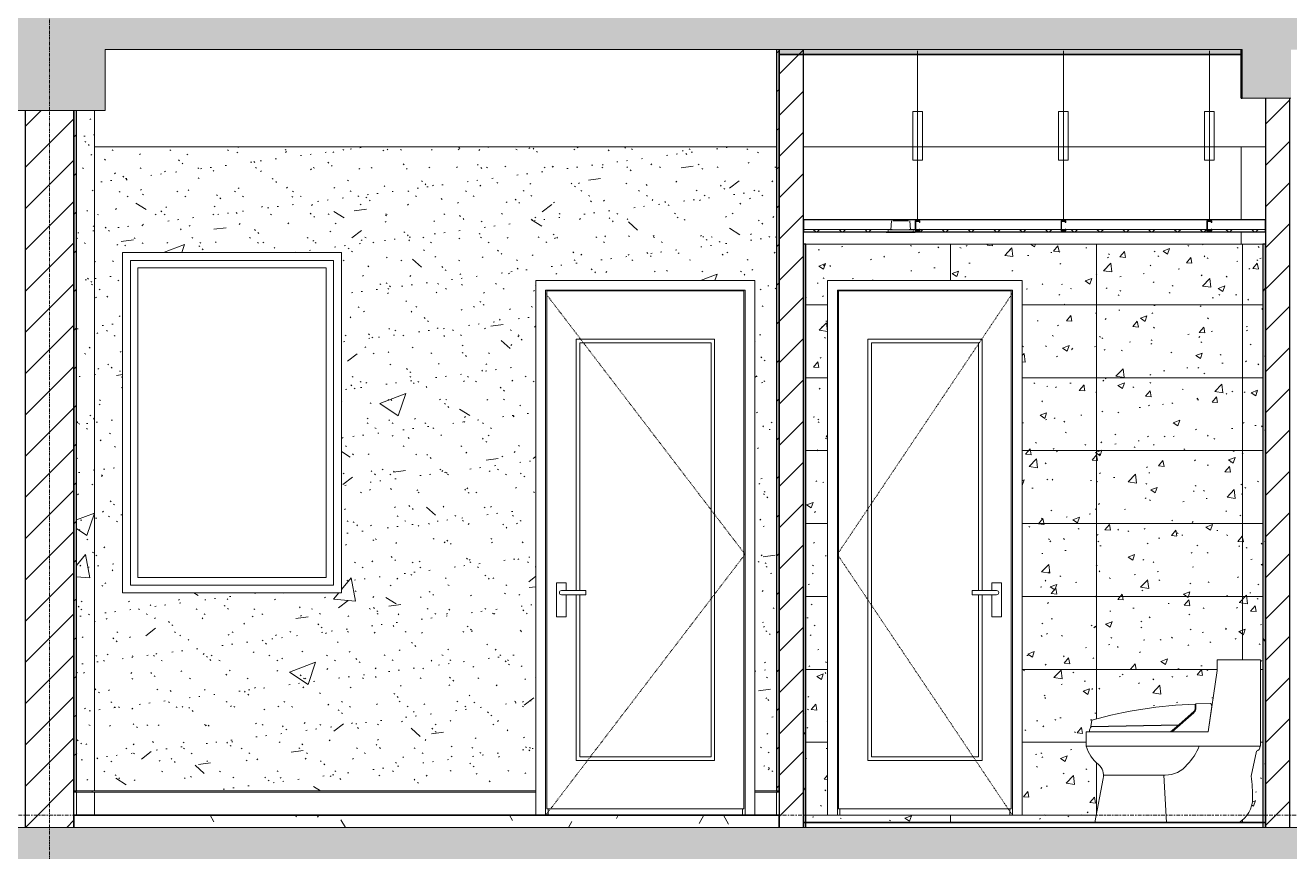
# Model space of a CAD drawing. Header units: millimetres. Extents: x -92143 to -2058, y -8802 to 35300.
# Drawn here: x -70037 to -64837, y 22450 to 25850 of the extents above; entities that cross this region are included whole.
import ezdxf

# ---------------------------------------------------------------- set-up
doc = ezdxf.new("R2010")
doc.units = ezdxf.units.MM
for name, pattern in [('Centre', [31.75, 6.35, -4.7625, 15.875, -4.7625]), ('Dash', [6.35, 3.175, -3.175]), ('Grid Line', [22.225, 12.7, -3.175, 3.175, -3.175])]:
    doc.linetypes.add(name, pattern=pattern)
for name, color, linetype, lineweight in [('0-1', 7, 'Continuous', 5), ('A-CLNG-1', 250, 'Continuous', 25), ('A-CLNG-2', 7, 'Continuous', 9), ('A-CLNG-PATT-1', 9, 'Continuous', 9), ('A-DETL-GENF', 92, 'Continuous', 9), ('A-DETL-GENF-1', 7, 'Continuous', 9), ('A-DETL-GENF-HDLN-1', 7, 'Dash', 9), ('A-DETL-THIN', 151, 'Continuous', 9), ('A-DOOR', 31, 'Continuous', 9), ('A-DOOR-1', 7, 'Continuous', 9), ('A-FLOR-1', 10, 'Continuous', 35), ('A-FLOR-HRAL', 11, 'Continuous', 9), ('A-FLOR-HRAL-1', 253, 'Continuous', 18), ('A-FLOR-HRAL-2', 9, 'Continuous', 9), ('A-FLOR-LEVL-2', 51, 'Centre', 9), ('A-FLOR-PATT-1', 7, 'Continuous', 9), ('A-FLOR-PATT-2', 67, 'Continuous', 9), ('A-GLAZ', 151, 'Continuous', 9), ('A-GLAZ-1', 7, 'Continuous', 9), ('A-WALL-1', 7, 'Continuous', 9), ('A-WALL-2', 250, 'Continuous', 25), ('A-WALL-3', 113, 'Continuous', 25), ('A-WALL-PATT-1', 7, 'Continuous', 9), ('A-WALL-PATT-2', 9, 'Continuous', 9), ('A-WALL-PATT-4', 111, 'Continuous', 9), ('E-LITE-EQPM', 33, 'Continuous', 9), ('E-LITE-EQPM-1', 7, 'Continuous', 9), ('I-WALL-1', 250, 'Continuous', 25), ('I-WALL-2', 7, 'Continuous', 9), ('P-SANR-FIXT', 6, 'Continuous', 9), ('P-SANR-FIXT-1', 7, 'Continuous', 9), ('S-BEAM-1', 12, 'Continuous', 5), ('S-BEAM-2', 7, 'Continuous', 9), ('S-BEAM-3', 10, 'Continuous', 35), ('S-COLS-1', 7, 'Continuous', 9), ('S-GRID-1', 1, 'Grid Line', 9)]:
    doc.layers.add(name, color=color, linetype=linetype, lineweight=lineweight)
pattern_1 = [(45, (-51987.05, 14125), (-79.5495, 79.5495), [])]
pattern_2 = [(50, (-51987.05, 14125), (1093.104, -95.634), [114.3, -1257.3]), (355, (-51987, 14125), (-211.46, 1146.34), [91.44, -1005.84]), (100.451, (-51896, 14117), (881.656, 1050.7), [97.14, -1068.54]), (46.184, (-51987, 14429.8), (1626.475, -252.26), [171.45, -1885.95]), (96.636, (-51851.5, 14408.8), (1424.42, 1484.57), [145.71, -1602.81]), (351.184, (-51987, 14429.8), (1424.43, 1484.55), [137.16, -1508.76]), (21, (-51834.65, 14353.6), (909.686, -613.59), [114.3, -1257.3]), (326, (-51834.7, 14353.6), (370.81, 1105.13), [91.44, -1005.84]), (71.451, (-51758.8, 14302.5), (1280.503, 491.53), [97.14, -1068.54]), (37.5, (-51987.05, 14125), (18.531, 507.33), [50.292, -943.356, 50.292, -970.788, -1009.65]), (37.5, (-51987.05, 14125), (18.531, 507.33), [-2014.728, 50.292, -959.358]), (7.5, (-51987.05, 14125), (400.918, 601.084), [50.292, -531.876, 50.292, -920.496, -384.81]), (7.5, (-51987.05, 14125), (400.918, 601.084), [-1552.956, 50.292, -334.518]), (327.5, (-52326.9, 14125), (813.545, -34.374), [50.292, -330.708, 50.292, -1138.428, -1577.34]), (327.5, (-52326.9, 14125), (813.545, -34.374), [-1569.72, 50.292, -1527.048]), (317.5, (-52479.3, 14125), (888.775, 152.56), [50.292, -445.008, 50.292, -739.14, -1120.14]), (317.5, (-52479.3, 14125), (888.775, 152.56), [-1284.73, 50.29, -1069.85])]
pattern_3 = [(37.5, (-51987.05, 14125), (-4.7995, 146.8239), [5.029, -110.795, 5.029, -124.511, -123.825]), (37.5, (-51987.05, 14125), (-4.7995, 146.8239), [-245.364, 5.029, -118.796]), (7.5, (-51987.05, 14125), (134.8574, 215.0472), [5.029, -57.455, 5.029, -99.365, -40.005]), (7.5, (-51987.05, 14125), (134.8574, 215.0472), [-166.878, 5.029, -34.976]), (327.5, (-52080.78, 14125), (237.29776, 0.4316), [5.029, -33.071, 5.029, -132.131, -179.07]), (327.5, (-52080.78, 14125), (237.29776, 0.4316), [-175.26, 5.029, -174.041]), (317.5, (-52080.78, 14125), (229.067, 66.8792), [5.029, -14.021, 5.029, -84.887, -102.87]), (317.5, (-52080.78, 14125), (229.067, 66.8792), [-108.966, 5.029, -97.841])]
pattern_4 = [(0, (-51987.05, 14125), (609.6, 152.4), [50.292, -406.908, 50.292, -406.908, -2438.4]), (0, (-51987.05, 14125), (609.6, 152.4), [-914.4, 50.292, -864.108, 50.292, -406.908, -1066.8]), (0, (-51987.05, 14125), (609.6, 152.4), [-2286, 50.292, -254.508, 50.292, -711.708]), (120, (-51758.45, 14201.2), (-436.7823, 451.7291), [50.292, -406.908, 50.292, -2845.308]), (120, (-51758.45, 14201.2), (-436.7823, 451.7291), [-507.492, -406.908, 50.292, -864.108, -1524]), (120, (-51758.45, 14201.2), (-436.7823, 451.7291), [-1828.8, 50.292, -406.908, 50.292, -1016.508]), (120, (-51758.45, 14201.2), (-436.7823, 451.7291), [-2336.292, -254.508, 50.292, -711.708]), (240, (-51682.25, 14506), (-172.8177, -604.1291), [50.292, -406.908, 50.292, -406.908, -2438.4]), (240, (-51682.25, 14506), (-172.8177, -604.1291), [-914.4, 50.292, -864.108, 50.292, -406.908, -1066.8]), (240, (-51682.25, 14506), (-172.8177, -604.1291), [-2286, 50.292, -254.508, 50.292, -711.708])]
pattern_5 = [(45, (-51987.05, 14125), (-84.8528, 84.8528), [])]

# ---------------------------------------------------------------- blocks, each defined once
blk = doc.blocks.new('NCV_TKTC_KET CAU_rvt-1-TKCS_MẶT CẮT E')
at = {"layer": 'A-FLOR-PATT-1'}
h = blk.add_hatch(color=256, dxfattribs=at)
h.paths.add_polyline_path([(-48635.6, 25730), (-48635.6, 25750), (-50536.9, 25750), (-50536.9, 25730), (-48844.9, 25730)])
h.paths.add_polyline_path([(-75336.9, 25730), (-73236.9, 25730), (-73236.9, 25750), (-75336.9, 25750)])
h.paths.add_polyline_path([(-20336.9, 25730), (-20336.9, 25750), (-22235.3, 25750), (-22235.3, 25730), (-20484.2, 25730)])
h.paths.add_polyline_path([(-22435.3, 25730), (-22435.3, 25750), (-22438.4, 25750), (-22438.4, 25730)])
h.paths.add_polyline_path([(-48435.6, 25730), (-48433.3, 25730), (-48433.3, 25750), (-48435.6, 25750)])
h.paths.add_polyline_path([(-28536.9, 25730), (-28536.9, 25750), (-30435.3, 25750), (-30435.3, 25730), (-28807.5, 25730)])
h.paths.add_polyline_path([(-66936.9, 25730), (-65032.3, 25730), (-65032.3, 25750), (-66936.9, 25750)])
h.paths.add_polyline_path([(-30635.3, 25730), (-30635.3, 25750), (-30638.4, 25750), (-30638.4, 25730)])
h.paths.add_polyline_path([(-58736.9, 25730), (-56833.3, 25730), (-56833.3, 25750), (-58736.9, 25750)])
h.paths.add_polyline_path([(-40434.4, 25730), (-40434.4, 25750), (-42336.9, 25750), (-42336.9, 25730), (-40521.7, 25730)])
at = {"layer": 'S-BEAM-1'}
blk.add_hatch(color=256, dxfattribs=at).paths.add_polyline_path([(-65032.3, 25550), (-65032.3, 25750), (-65036.9, 25750), (-65036.9, 25550)])
at = {"layer": 'A-FLOR-1'}
for p, q in [((-66936.9, 25750), (-66936.9, 25730)), ((-66936.9, 25730), (-65032.3, 25730))]:
    blk.add_line(p, q, dxfattribs=at)
at = {"layer": 'S-BEAM-2'}
for p, q in [((-68136.9, 25350), (-69751.9, 25350)), ((-66946.9, 25350), (-68136.9, 25350)), ((-65036.9, 25350), (-66836.9, 25350)), ((-64936.9, 25350), (-65036.9, 25350))]:
    blk.add_line(p, q, dxfattribs=at)
at = {"layer": 'S-BEAM-3'}
for p, q in [((-65036.9, 25750.1), (-65036.9, 25550)), ((-65036.9, 25550), (-65032.3, 25550))]:
    blk.add_line(p, q, dxfattribs=at)
blk = doc.blocks.new('Railing - Railing-915971-TKCS_MẶT CẮT E')
at = {"layer": 'A-FLOR-HRAL-1'}
for p, q in [((-66936.9, 5695), (-66946.9, 5695)), ((-66946.9, 5695), (-66946.9, 5600)), ((-66936.9, 5600), (-66936.9, 5695)), ((-66946.9, 5600), (-66936.9, 5600))]:
    blk.add_line(p, q, dxfattribs=at)
at = {"layer": 'A-FLOR-HRAL-2'}
for p, q in [((-67037, 5600), (-67037, 5695)), ((-67037, 5695), (-66946.9, 5695))]:
    blk.add_line(p, q, dxfattribs=at)
blk = doc.blocks.new('Railing - Railing-915972-TKCS_MẶT CẮT E')
at = {"layer": 'A-FLOR-HRAL-1'}
for p, q in [((-69826.9, 5695), (-69836.9, 5695)), ((-69836.9, 5695), (-69836.9, 5600)), ((-69826.9, 5600), (-69826.9, 5695)), ((-69836.9, 5600), (-69826.9, 5600))]:
    blk.add_line(p, q, dxfattribs=at)
at = {"layer": 'A-FLOR-HRAL-2'}
for p, q in [((-69826.9, 5695), (-69751.9, 5695)), ((-69751.9, 5600), (-69751.9, 5695)), ((-69751.9, 5695), (-67937, 5695)), ((-67937, 5695), (-67937, 5600))]:
    blk.add_line(p, q, dxfattribs=at)
blk = doc.blocks.new('DOOR_CW_01 CANH MO-PANEL KINH - DIW_01-900x2200-CỬA GỖ VÂN LAMINATE-553393-TKCS_MẶT CẮT E')
at = {"layer": 'A-DETL-GENF-HDLN-1'}
for p, q in [((-50676.9, 6673.5), (-51496.9, 7747)), ((-51496.9, 5600), (-50676.9, 6673.5))]:
    blk.add_line(p, q, dxfattribs=at)
at = {"layer": 'A-DOOR-1'}
for p, q in [((-51496.9, 7760), (-51496.9, 5600)), ((-51496.9, 7760), (-50676.9, 7760)), ((-50681.9, 7758), (-51491.9, 7758)), ((-51491.9, 7758), (-51491.9, 5626)), ((-50681.9, 5626), (-50681.9, 7758)), ((-50676.9, 5600), (-50676.9, 7760)), ((-51371.9, 6524.5), (-51371.9, 7558)), ((-51371.9, 7558), (-50801.9, 7558)), ((-51356.9, 7543), (-51356.9, 6524.5)), ((-50816.9, 7543), (-51356.9, 7543)), ((-50816.9, 5841), (-50816.9, 7543)), ((-50801.9, 7558), (-50801.9, 5826)), ((-51412.2, 6556), (-51451.7, 6556)), ((-51451.7, 6556), (-51451.7, 6416)), ((-51412.2, 6524.5), (-51412.2, 6556)), ((-51356.9, 6524.5), (-51431.9, 6524.5)), ((-51356.9, 6507.5), (-51431.9, 6507.5)), ((-51412.2, 6416), (-51412.2, 6507.5)), ((-51371.9, 5826), (-51371.9, 6507.5)), ((-51356.9, 6524.5), (-51331.1, 6524.5)), ((-51356.9, 6507.5), (-51356.9, 5841)), ((-51331.1, 6507.5), (-51356.9, 6507.5)), ((-51331.1, 6524.5), (-51331.1, 6507.5)), ((-51451.7, 6416), (-51412.2, 6416)), ((-50801.9, 5826), (-51371.9, 5826)), ((-51356.9, 5841), (-50816.9, 5841)), ((-51536.9, 5695), (-51536.9, 5700)), ((-50636.9, 5700), (-50636.9, 5695)), ((-51491.9, 5626), (-50681.9, 5626)), ((-51486.9, 5626), (-51486.9, 5600)), ((-50686.9, 5626), (-50686.9, 5600))]:
    blk.add_line(p, q, dxfattribs=at)
for start, end in [(90, 180), (180, 270)]:
    blk.add_arc((-51431.9, 6516), 8.5, start, end, dxfattribs=at)
blk = doc.blocks.new('DOOR_CW_01 CANH MO-PANEL KINH - DIG_02-800x2200-CỬA NHÔM KÍNH-401063-TKCS_MẶT CẮT E')
at = {"layer": 'A-DETL-GENF-HDLN-1'}
for p, q in [((-50297.3, 6673.5), (-49577.3, 7747)), ((-49577.3, 5600), (-50297.3, 6673.5))]:
    blk.add_line(p, q, dxfattribs=at)
at = {"layer": 'A-DOOR-1'}
for p, q in [((-50297.3, 7760), (-50297.3, 5600)), ((-50297.3, 7760), (-49577.3, 7760)), ((-50292.3, 7758), (-50292.3, 5626)), ((-49582.3, 7758), (-50292.3, 7758)), ((-49582.3, 5626), (-49582.3, 7758)), ((-49577.3, 5600), (-49577.3, 7760)), ((-50172.3, 7558), (-49702.3, 7558)), ((-50172.3, 5826), (-50172.3, 7558)), ((-49717.3, 7543), (-50157.3, 7543)), ((-50157.3, 7543), (-50157.3, 5841)), ((-49717.3, 6524.5), (-49717.3, 7543)), ((-49702.3, 7558), (-49702.3, 6524.5)), ((-49662.1, 6556), (-49662.1, 6524.5)), ((-49622.6, 6556), (-49662.1, 6556)), ((-49622.6, 6416), (-49622.6, 6556)), ((-49743.2, 6524.5), (-49717.3, 6524.5)), ((-49743.2, 6507.5), (-49743.2, 6524.5)), ((-49717.3, 6507.5), (-49743.2, 6507.5)), ((-49642.3, 6524.5), (-49717.3, 6524.5)), ((-49717.3, 5841), (-49717.3, 6507.5)), ((-49642.3, 6507.5), (-49717.3, 6507.5)), ((-49702.3, 6507.5), (-49702.3, 5826)), ((-49662.1, 6507.5), (-49662.1, 6416)), ((-49662.1, 6416), (-49622.6, 6416)), ((-49702.3, 5826), (-50172.3, 5826)), ((-50157.3, 5841), (-49717.3, 5841)), ((-50292.3, 5626), (-49582.3, 5626)), ((-50287.3, 5600), (-50287.3, 5626)), ((-49587.3, 5600), (-49587.3, 5626))]:
    blk.add_line(p, q, dxfattribs=at)
for start, end in [(0, 90), (270, 360)]:
    blk.add_arc((-49642.3, 6516), 8.5, start, end, dxfattribs=at)
blk = doc.blocks.new('M_Fixed - 900 x 1400-901191-TKCS_MẶT CẮT E')
at = {"layer": 'A-GLAZ-1'}
for p, q in [((-53204.9, 6547), (-53204.9, 7883)), ((-53204.9, 7883), (-52368.9, 7883)), ((-52368.9, 7883), (-52368.9, 6547)), ((-53173.9, 6578), (-53173.9, 7852)), ((-53173.9, 7852), (-52399.9, 7852)), ((-52399.9, 7852), (-52399.9, 6578)), ((-52399.9, 6578), (-53173.9, 6578)), ((-52368.9, 6547), (-53204.9, 6547))]:
    blk.add_line(p, q, dxfattribs=at)
blk = doc.blocks.new('TOILET - TOILET-348229-TKCS_MẶT CẮT E')
at = {"layer": 'P-SANR-FIXT-1'}
for p, q in [((-48735.6, 6196.1), (-48772.1, 5942.7)), ((-48735.6, 6238.8), (-48735.6, 6196.1)), ((-48556.6, 6238.8), (-48735.6, 6238.8)), ((-48556.6, 5884.5), (-48556.6, 6238.8)), ((-48825.8, 6040.7), (-48825.8, 6057.1)), ((-48762.2, 6059.4), (-48823, 6057.8)), ((-48772.1, 5942.7), (-48756.8, 6048.9)), ((-48756.8, 6048.9), (-48760.2, 6058.1)), ((-49251, 5991.3), (-49254.7, 5965.3)), ((-48830.9, 6022.1), (-48920.2, 5942.7)), ((-48892.8, 5971.6), (-48829.5, 6027.8)), ((-48772.1, 5942.7), (-49273.5, 5942.7)), ((-49273.5, 5942.7), (-49273.5, 5884.5)), ((-49260.4, 5950.7), (-49260.4, 5942.7)), ((-49260.4, 5942.7), (-48926.9, 5942.7)), ((-49254.7, 5965.3), (-48892.8, 5971.6)), ((-48894.8, 5970), (-49253.9, 5963.7)), ((-48926.9, 5942.7), (-48894.8, 5970)), ((-48920.2, 5942.7), (-48772.1, 5942.7)), ((-49273.5, 5884.5), (-48556.6, 5884.5)), ((-48559.8, 5884.5), (-48556.6, 5884.5)), ((-48596, 5760.8), (-48574.2, 5863.3)), ((-49204, 5751.5), (-49237.9, 5570)), ((-48948.9, 5764.9), (-49202.5, 5764.9)), ((-48943.9, 5570), (-48954.1, 5764.9))]:
    blk.add_line(p, q, dxfattribs=at)
for centre, radius, start, end in [((-48763.6, 4249.5), 1808.7, 91.9695, 105.6338), ((-48847.1, 6039.8), 24, 312.6549, 353.3451), ((-48850.1, 6040.7), 24.3, 328, 0), ((-50067.9, 6068.4), 1244.9, 358.5564, 359.5142), ((-48762.2, 6057.2), 2.2, 24.5161, 91.4839), ((-49228.4, 5943), 32.8, 140.9297, 166.5514), ((-49128.9, 5924.8), 150, 195.5839, 230.9413), ((-49003.8, 5954.4), 206.2, 314.8639, 340.1683), ((-48578.4, 5881.7), 18.9, 283, 8.4414), ((-49259.2, 5764.2), 56.7, 347.0587, 50.9413), ((-48948.9, 5881.3), 116.3, 270, 321.1214), ((-49152.3, 5674.2), 563, 359.4277, 8.8404), ((-48706, 5669.8), 116.7, 300.6227, 359.4277)]:
    blk.add_arc(centre, radius, start, end, dxfattribs=at)
blk = doc.blocks.new('LIC_10-ĐÈN LED DOWNLIGHT ÂM TRẦN_ P_6W_ ÁNH SÁNG 4000K - LIC_10-ĐÈN LED DOWNLIGHT ÂM TRẦN_ P_6W_ ÁNH SÁNG 4000K-V2-TKCS_MẶT CẮT E')
at = {"layer": 'E-LITE-EQPM-1'}
for p, q in [((-41887.9, 8009), (-41887.9, 8000)), ((-41791, 8009), (-41882.9, 8009)), ((-41874.5, 8045), (-41877, 8009)), ((-41804.5, 8045), (-41869.4, 8045)), ((-41796.9, 8009), (-41799.4, 8045)), ((-41785.9, 8000), (-41785.9, 8009)), ((-41896.9, 8000), (-41896.9, 7998)), ((-41896.9, 7998), (-41891, 7998)), ((-41776.9, 7998), (-41896.9, 7998)), ((-41895.8, 8000), (-41893.4, 8000)), ((-41893.3, 8000), (-41876.1, 8000)), ((-41782.9, 8000), (-41891, 8000)), ((-41885.5, 8000), (-41882.1, 8000)), ((-41882, 8002), (-41882, 8000)), ((-41881.1, 8000), (-41878.6, 8000)), ((-41873.6, 8000), (-41800.3, 8000)), ((-41860.6, 8000), (-41853.3, 8000)), ((-41820.5, 8000), (-41813.3, 8000)), ((-41797.7, 8000), (-41780.6, 8000)), ((-41795.3, 8000), (-41792.7, 8000)), ((-41791.9, 8000), (-41791.9, 8002)), ((-41791.8, 8000), (-41788.4, 8000)), ((-41782.9, 7998), (-41776.9, 7998)), ((-41780.5, 8000), (-41778.1, 8000)), ((-41776.9, 7998), (-41776.9, 8000))]:
    blk.add_line(p, q, dxfattribs=at)
blk = doc.blocks.new('NCV_TKTC_TANG 6 - 8_rvt-1-TKCS_MẶT CẮT E')
at = {"layer": 'A-CLNG-PATT-1'}
h = blk.add_hatch(dxfattribs=at)
h.set_pattern_fill('FP_4', color=256, style=0, pattern_type=2)
h.set_pattern_definition([(45, (-51987.05, 14125), (-53.033, 53.033), []), (135, (-51987.05, 14125), (-53.033, -53.033), [])])
h.paths.add_polyline_path([(-66836.9, 25000), (-66483.4, 25000), (-66482.9, 25009), (-66836.9, 25010)])
h.paths.add_polyline_path([(-66374.9, 25000), (-64936.9, 25000), (-64936.9, 25010), (-65157.4, 25010), (-65157.4, 25005), (-65177.4, 25005), (-65177.4, 25010), (-65757.4, 25010), (-65757.4, 25005), (-65777.4, 25005), (-65777.4, 25010), (-66357.4, 25009), (-66357.4, 25005), (-66377.4, 25005), (-66377.4, 25010), (-66390.5, 25009), (-66390.5, 25000), (-66377.4, 25000)])
h.paths.add_polyline_path([(-66359.9, 25007.5), (-66359.9, 25010), (-66374.9, 25009), (-66374.9, 25007.5)])
h.paths.add_polyline_path([(-65759.9, 25007.5), (-65759.9, 25010), (-65774.9, 25010), (-65774.9, 25007.5)])
h.paths.add_polyline_path([(-65174.9, 25007.5), (-65159.9, 25007.5), (-65159.9, 25010), (-65174.9, 25010)])
at = {"layer": 'A-FLOR-PATT-2'}
h = blk.add_hatch(dxfattribs=at)
h.set_pattern_fill('FP_2', color=256, style=0, pattern_type=2)
h.set_pattern_definition(pattern_4)
h.paths.add_polyline_path([(-67032.7, 22550), (-66936.9, 22550), (-66936.9, 22600), (-69836.9, 22600), (-69836.9, 22550), (-67341, 22550)])
at = {"layer": 'A-WALL-PATT-1'}
h = blk.add_hatch(dxfattribs=at)
h.set_pattern_fill('FP_5', color=256, style=0, pattern_type=2)
h.set_pattern_definition(pattern_1)
h.paths.add_polyline_path([(-66946.9, 22700), (-66936.9, 22700), (-66936.9, 25750), (-66946.9, 25750), (-66946.9, 23022.2)])
h = blk.add_hatch(dxfattribs=at)
h.set_pattern_fill('FP_5', color=256, style=0, pattern_type=2)
h.set_pattern_definition(pattern_1)
h.paths.add_polyline_path([(-69836.9, 22700), (-69826.9, 22700), (-69826.9, 25500), (-69836.9, 25500), (-69836.9, 23022.2)])
at = {"layer": 'A-WALL-PATT-2'}
h = blk.add_hatch(dxfattribs=at)
h.set_pattern_fill('FP_1', color=256, style=0, pattern_type=2)
h.set_pattern_definition(pattern_5)
h.paths.add_polyline_path([(-66936.9, 22550), (-66836.9, 22550), (-66836.9, 25750), (-66936.9, 25750), (-66936.9, 23022.2)])
h = blk.add_hatch(dxfattribs=at)
h.set_pattern_fill('FP_1', color=256, style=0, pattern_type=2)
h.set_pattern_definition(pattern_5)
h.paths.add_polyline_path([(-64836.9, 22550), (-64836.9, 25550), (-64936.9, 25550), (-64936.9, 22550), (-64874.8, 22550)])
h = blk.add_hatch(dxfattribs=at)
h.set_pattern_fill('FP_7', color=256, style=0, pattern_type=2)
h.set_pattern_definition(pattern_2)
h.paths.add_polyline_path([(-69807.1, 22700), (-69751.9, 22700), (-69751.9, 25500), (-69826.9, 25500), (-69826.9, 22700)])
h = blk.add_hatch(dxfattribs=at)
h.set_pattern_fill('FP_6', color=256, style=0, pattern_type=2)
h.set_pattern_definition(pattern_3)
h.paths.add_polyline_path([(-69807.1, 22700), (-69751.9, 22700), (-69751.9, 25500), (-69826.9, 25500), (-69826.9, 22700)])
h = blk.add_hatch(dxfattribs=at)
h.set_pattern_fill('FP_7', color=256, style=0, pattern_type=2)
h.set_pattern_definition(pattern_2)
h.paths.add_polyline_path([(-66946.9, 22700), (-66946.9, 25350), (-69751.9, 25350), (-69751.9, 22700), (-67936.9, 22700), (-67936.9, 24800), (-67036.9, 24800), (-67036.9, 22700), (-67032.7, 22700)])
h.paths.add_polyline_path([(-69636.9, 23515), (-69636.9, 24915), (-68736.9, 24915), (-68736.9, 23515)])
h = blk.add_hatch(dxfattribs=at)
h.set_pattern_fill('FP_6', color=256, style=0, pattern_type=2)
h.set_pattern_definition(pattern_3)
h.paths.add_polyline_path([(-66946.9, 22700), (-66946.9, 25350), (-69751.9, 25350), (-69751.9, 22700), (-67936.9, 22700), (-67936.9, 24800), (-67036.9, 24800), (-67036.9, 22700), (-67032.7, 22700)])
h.paths.add_polyline_path([(-69636.9, 23515), (-69636.9, 24915), (-68736.9, 24915), (-68736.9, 23515)])
h = blk.add_hatch(dxfattribs=at)
h.set_pattern_fill('FP_2', color=256, style=0, pattern_type=2)
h.set_pattern_definition(pattern_4)
h.paths.add_polyline_path([(-66836.9, 22550), (-66826.9, 22550), (-66826.9, 24950), (-66836.9, 24950), (-66836.9, 23022.2)])
h = blk.add_hatch(dxfattribs=at)
h.set_pattern_fill('FP_8', color=256, style=0, pattern_type=2)
h.set_pattern_definition([(50, (-51987.05, 14125), (273.276, -23.909), [28.575, -314.325]), (355, (-51987.05, 14125), (-52.8646, 286.585), [22.86, -251.46]), (100.451, (-51964.28, 14123), (220.414, 262.6745), [24.285, -267.135]), (46.184, (-51987.05, 14201.2), (406.6187, -63.0646), [42.863, -471.488]), (96.636, (-51953.17, 14195.94), (356.104, 371.141), [36.428, -400.703]), (351.184, (-51987.05, 14201.2), (356.107, 371.138), [34.29, -377.19]), (21, (-51948.95, 14182.15), (227.4212, -153.3982), [28.575, -314.325]), (326, (-51948.95, 14182.15), (92.7027, 276.282), [22.86, -251.46]), (71.451, (-51930, 14169.37), (320.1254, 122.8816), [24.285, -267.135]), (37.5, (-51987.05, 14125), (4.6325, 126.8326), [5.029, -243.383, 5.029, -250.241, -252.412]), (37.5, (-51987.05, 14125), (4.6325, 126.8326), [-503.682, 5.029, -247.383]), (7.5, (-51987.05, 14125), (100.2292, 150.2711), [5.029, -140.513, 5.029, -237.668, -96.202]), (7.5, (-51987.05, 14125), (100.2292, 150.2711), [-388.239, 5.029, -91.173]), (327.5, (-52072.01, 14125), (203.38684, -8.5935), [5.029, -90.221, 5.029, -292.151, -394.335]), (327.5, (-52072.01, 14125), (203.38684, -8.5935), [-392.43, 5.029, -389.306]), (317.5, (-52110.11, 14125), (222.1944, 38.1398), [5.029, -118.796, 5.029, -192.329, -280.035]), (317.5, (-52110.11, 14125), (222.1944, 38.1398), [-321.183, 5.029, -275.006])])
h.paths.add_polyline_path([(-64955.7, 22570), (-64946.9, 22570), (-64946.9, 24950), (-66826.9, 24950), (-66826.1, 22570), (-65637.9, 22570), (-65602.5, 22764.1), (-65604, 22776.8), (-65608, 22788.5), (-65614.6, 22799.3), (-65646, 22831.2), (-65662.2, 22855.8), (-65673.5, 22884.5), (-65673.5, 22942.7), (-65660.4, 22942.7), (-65660.4, 22950.7), (-65653.9, 22963.7), (-65294.8, 22970), (-65326.9, 22942.7), (-65320.2, 22942.7), (-65226.5, 23027.8), (-65223.3, 23037), (-65223, 23057.8), (-65160.2, 23058.1), (-65156.8, 23048.9), (-65135.6, 23196.1), (-65135.6, 23238.8), (-64956.6, 23238.8), (-64956.6, 22884.5), (-64959.8, 22884.5), (-64962.9, 22871.1), (-64969.8, 22864.9), (-64974.2, 22863.3), (-64996, 22760.8), (-64990.8, 22714.8), (-64989.3, 22668.6), (-64992.6, 22642.4), (-65001.6, 22617.6), (-65016.1, 22595.4), (-65036.9, 22576), (-65047, 22570), (-64989.3, 22570)])
h.paths.add_polyline_path([(-65937.3, 22600), (-66737.3, 22600), (-66737.3, 24800), (-65937.3, 24800), (-65937.3, 22799.3)])
h.paths.add_polyline_path([(-65654.7, 22965.3), (-65651, 22991.3), (-65490, 23027.8), (-65369.1, 23046.5), (-65225.8, 23057.1), (-65227.2, 23035.7), (-65230.9, 23026.5), (-65294.8, 22971.6), (-65653.9, 22965.3)])
h = blk.add_hatch(dxfattribs=at)
h.set_pattern_fill('FP_42', color=256, style=0, pattern_type=2)
h.set_pattern_definition([(0, (-66831.94, 22600), (0, 300), []), (90, (-66831.94, 22600), (-600, 4e-14), [])])
h.paths.add_polyline_path([(-64955.7, 22570), (-64946.9, 22570), (-64946.9, 24950), (-66826.9, 24950), (-66826.1, 22570), (-65637.9, 22570), (-65602.5, 22764.1), (-65604, 22776.8), (-65608, 22788.5), (-65614.6, 22799.3), (-65646, 22831.2), (-65662.2, 22855.8), (-65673.5, 22884.5), (-65673.5, 22942.7), (-65660.4, 22942.7), (-65660.4, 22950.7), (-65653.9, 22963.7), (-65294.8, 22970), (-65326.9, 22942.7), (-65320.2, 22942.7), (-65226.5, 23027.8), (-65223.3, 23037), (-65223, 23057.8), (-65160.2, 23058.1), (-65156.8, 23048.9), (-65135.6, 23196.1), (-65135.6, 23238.8), (-64956.6, 23238.8), (-64956.6, 22884.5), (-64959.8, 22884.5), (-64962.9, 22871.1), (-64969.8, 22864.9), (-64974.2, 22863.3), (-64996, 22760.8), (-64990.8, 22714.8), (-64989.3, 22668.6), (-64992.6, 22642.4), (-65001.6, 22617.6), (-65016.1, 22595.4), (-65036.9, 22576), (-65047, 22570), (-64989.3, 22570)])
h.paths.add_polyline_path([(-65937.3, 22600), (-66737.3, 22600), (-66737.3, 24800), (-65937.3, 24800), (-65937.3, 22799.3)])
h.paths.add_polyline_path([(-65654.7, 22965.3), (-65651, 22991.3), (-65490, 23027.8), (-65369.1, 23046.5), (-65225.8, 23057.1), (-65227.2, 23035.7), (-65230.9, 23026.5), (-65294.8, 22971.6), (-65653.9, 22965.3)])
h = blk.add_hatch(dxfattribs=at)
h.set_pattern_fill('FP_2', color=256, style=0, pattern_type=2)
h.set_pattern_definition(pattern_4)
h.paths.add_polyline_path([(-64936.9, 22550), (-64936.9, 24950), (-64946.9, 24950), (-64946.9, 22550)])
at = {"layer": 'A-CLNG-1'}
for p, q in [((-64936.9, 25050), (-66836.9, 25050)), ((-66836.9, 25050), (-66836.9, 25000)), ((-64936.9, 25000), (-64936.9, 25050)), ((-66836.9, 25000), (-66491, 25000)), ((-66382.9, 25000), (-64936.9, 25000))]:
    blk.add_line(p, q, dxfattribs=at)
at = {"layer": 'A-CLNG-2'}
for p, q in [((-66471.5, 25010), (-66836.9, 25010)), ((-66377, 25010), (-66402.4, 25010)), ((-66358.1, 25010), (-66374.9, 25010)), ((-65777, 25010), (-66357.4, 25010)), ((-65758.1, 25010), (-65774.9, 25010)), ((-65177, 25010), (-65757.4, 25010)), ((-65158.1, 25010), (-65174.9, 25010)), ((-64936.9, 25010), (-65157.4, 25010))]:
    blk.add_line(p, q, dxfattribs=at)
at = {"layer": 'A-FLOR-1'}
for p, q in [((-66936.9, 22600), (-69836.9, 22600)), ((-69836.9, 22600), (-69836.9, 22550)), ((-66936.9, 22550), (-66936.9, 22600)), ((-64936.9, 22570), (-66836.9, 22570)), ((-66836.9, 22570), (-66836.9, 22550)), ((-64936.9, 22550), (-64936.9, 22570))]:
    blk.add_line(p, q, dxfattribs=at)
at = {"layer": 'A-WALL-1'}
for p, q in [((-69761.9, 22700), (-69761.9, 22695)), ((-67936.9, 22695), (-67936.9, 22700)), ((-67036.9, 22700), (-67036.9, 22695))]:
    blk.add_line(p, q, dxfattribs=at)
at = {"layer": 'A-WALL-2'}
for p, q in [((-66936.9, 25750), (-66936.9, 22550)), ((-66836.9, 22550), (-66836.9, 25750)), ((-64936.9, 25550), (-64936.9, 22550)), ((-64836.9, 22550), (-64836.9, 25550))]:
    blk.add_line(p, q, dxfattribs=at)
at = {"layer": 'I-WALL-1'}
for p, q in [((-66946.9, 25750), (-66946.9, 22700)), ((-66936.9, 22700), (-66936.9, 25750)), ((-69836.9, 25500), (-69836.9, 22700)), ((-69826.9, 22700), (-69826.9, 25500)), ((-66826.9, 24950), (-66836.9, 24950)), ((-66836.9, 24950), (-66836.9, 22550)), ((-66826.9, 22550), (-66826.9, 24950)), ((-64946.9, 24950), (-64946.9, 22550)), ((-64936.9, 24950), (-64946.9, 24950)), ((-64936.9, 22550), (-64936.9, 24950)), ((-69836.9, 22700), (-69826.9, 22700)), ((-66946.9, 22700), (-66936.9, 22700))]:
    blk.add_line(p, q, dxfattribs=at)
at = {"layer": 'I-WALL-2'}
for p, q in [((-69751.9, 22700), (-69751.9, 25500)), ((-69636.9, 23515), (-69636.9, 24915)), ((-69636.9, 24915), (-68736.9, 24915)), ((-68736.9, 24915), (-68736.9, 23515)), ((-64946.9, 24950), (-66826.9, 24950)), ((-67936.9, 22700), (-67936.9, 24800)), ((-67936.9, 24800), (-67036.9, 24800)), ((-67036.9, 24800), (-67036.9, 22700)), ((-66737.3, 22600), (-66737.3, 24800)), ((-66737.3, 24800), (-65937.3, 24800)), ((-65937.3, 24800), (-65937.3, 22600)), ((-68736.9, 23515), (-69636.9, 23515)), ((-69826.9, 22700), (-69751.9, 22700)), ((-69751.9, 22700), (-67936.9, 22700)), ((-67036.9, 22700), (-66946.9, 22700)), ((-65937.3, 22600), (-66737.3, 22600))]:
    blk.add_line(p, q, dxfattribs=at)
at = {"layer": 'S-COLS-1'}
for p, q in [((-65036.9, 25050), (-65036.9, 25350)), ((-65036.9, 24950), (-65036.9, 25000))]:
    blk.add_line(p, q, dxfattribs=at)
at = {"layer": 'A-DOOR'}
for name in ['DOOR_CW_01 CANH MO-PANEL KINH - DIW_01-900x2200-CỬA GỖ VÂN LAMINATE-553393-TKCS_MẶT CẮT E', 'DOOR_CW_01 CANH MO-PANEL KINH - DIG_02-800x2200-CỬA NHÔM KÍNH-401063-TKCS_MẶT CẮT E']:
    blk.add_blockref(name, (-16400, 17000), dxfattribs=at)
at = {"layer": 'A-FLOR-HRAL'}
for name in ['Railing - Railing-915972-TKCS_MẶT CẮT E', 'Railing - Railing-915971-TKCS_MẶT CẮT E']:
    blk.add_blockref(name, (0, 17000), dxfattribs=at)
at = {"layer": 'A-GLAZ'}
blk.add_blockref('M_Fixed - 900 x 1400-901191-TKCS_MẶT CẮT E', (-16400, 17000), dxfattribs=at)
at = {"layer": 'E-LITE-EQPM'}
blk.add_blockref('LIC_10-ĐÈN LED DOWNLIGHT ÂM TRẦN_ P_6W_ ÁNH SÁNG 4000K - LIC_10-ĐÈN LED DOWNLIGHT ÂM TRẦN_ P_6W_ ÁNH SÁNG 4000K-V2-TKCS_MẶT CẮT E', (-24600, 17000), dxfattribs=at)
at = {"layer": 'P-SANR-FIXT'}
blk.add_blockref('TOILET - TOILET-348229-TKCS_MẶT CẮT E', (-16400, 17000), dxfattribs=at)
blk = doc.blocks.new('Repeating Detail - THANH TREO TRẦN 700-V208-TKCS_MẶT CẮT E')
at = {"layer": 'A-DETL-GENF'}
for points in [[(-66377.4, 28405), (-66357.4, 28405), (-66357.4, 28411), (-66359.9, 28407.5), (-66374.9, 28407.5), (-66374.9, 28442.5), (-66359.9, 28442.5), (-66357.4, 28439), (-66357.4, 28445), (-66377.4, 28445)], [(-65777.4, 28405), (-65757.4, 28405), (-65757.4, 28411), (-65759.9, 28407.5), (-65774.9, 28407.5), (-65774.9, 28442.5), (-65759.9, 28442.5), (-65757.4, 28439), (-65757.4, 28445), (-65777.4, 28445)], [(-65177.4, 28405), (-65157.4, 28405), (-65157.4, 28411), (-65159.9, 28407.5), (-65174.9, 28407.5), (-65174.9, 28442.5), (-65159.9, 28442.5), (-65157.4, 28439), (-65157.4, 28445), (-65177.4, 28445)]]:
    blk.add_hatch(color=256, dxfattribs=at).paths.add_polyline_path(points)
for p, q in [((-66367.4, 28445), (-66367.4, 29145)), ((-65767.4, 28445), (-65767.4, 29145)), ((-65167.4, 28445), (-65167.4, 29145)), ((-66387.4, 28895), (-66347.4, 28895)), ((-66387.4, 28695), (-66387.4, 28895)), ((-66347.4, 28895), (-66347.4, 28695)), ((-65787.4, 28895), (-65747.4, 28895)), ((-65787.4, 28695), (-65787.4, 28895)), ((-65747.4, 28895), (-65747.4, 28695)), ((-65187.4, 28895), (-65147.4, 28895)), ((-65187.4, 28695), (-65187.4, 28895)), ((-65147.4, 28895), (-65147.4, 28695)), ((-66347.4, 28695), (-66387.4, 28695)), ((-65747.4, 28695), (-65787.4, 28695)), ((-65147.4, 28695), (-65187.4, 28695)), ((-66357.4, 28445), (-66377.4, 28445)), ((-66377.4, 28445), (-66377.4, 28405)), ((-66357.4, 28445), (-66377.4, 28445)), ((-66377.4, 28445), (-66377.4, 28405)), ((-66357.4, 28439), (-66357.4, 28445)), ((-66357.4, 28439), (-66357.4, 28445)), ((-65757.4, 28445), (-65777.4, 28445)), ((-65777.4, 28445), (-65777.4, 28405)), ((-65757.4, 28445), (-65777.4, 28445)), ((-65777.4, 28445), (-65777.4, 28405)), ((-65757.4, 28439), (-65757.4, 28445)), ((-65757.4, 28439), (-65757.4, 28445)), ((-65157.4, 28445), (-65177.4, 28445)), ((-65177.4, 28445), (-65177.4, 28405)), ((-65157.4, 28445), (-65177.4, 28445)), ((-65177.4, 28445), (-65177.4, 28405)), ((-65157.4, 28439), (-65157.4, 28445)), ((-65157.4, 28439), (-65157.4, 28445)), ((-66377.4, 28405), (-66357.4, 28405)), ((-66377.4, 28405), (-66357.4, 28405)), ((-66374.9, 28442.5), (-66359.9, 28442.5)), ((-66374.9, 28407.5), (-66374.9, 28442.5)), ((-66374.9, 28407.5), (-66374.9, 28442.5)), ((-66374.9, 28442.5), (-66359.9, 28442.5)), ((-66359.9, 28407.5), (-66374.9, 28407.5)), ((-66359.9, 28407.5), (-66374.9, 28407.5)), ((-66359.9, 28442.5), (-66359.9, 28439)), ((-66359.9, 28442.5), (-66359.9, 28439)), ((-66359.9, 28439), (-66357.4, 28439)), ((-66359.9, 28439), (-66357.4, 28439)), ((-66357.4, 28411), (-66359.9, 28411)), ((-66359.9, 28411), (-66359.9, 28407.5)), ((-66357.4, 28411), (-66359.9, 28411)), ((-66359.9, 28411), (-66359.9, 28407.5)), ((-66357.4, 28405), (-66357.4, 28411)), ((-66357.4, 28405), (-66357.4, 28411)), ((-65777.4, 28405), (-65757.4, 28405)), ((-65777.4, 28405), (-65757.4, 28405)), ((-65774.9, 28442.5), (-65759.9, 28442.5)), ((-65774.9, 28407.5), (-65774.9, 28442.5)), ((-65774.9, 28407.5), (-65774.9, 28442.5)), ((-65774.9, 28442.5), (-65759.9, 28442.5)), ((-65759.9, 28407.5), (-65774.9, 28407.5)), ((-65759.9, 28407.5), (-65774.9, 28407.5)), ((-65759.9, 28442.5), (-65759.9, 28439)), ((-65759.9, 28442.5), (-65759.9, 28439)), ((-65759.9, 28439), (-65757.4, 28439)), ((-65759.9, 28439), (-65757.4, 28439)), ((-65757.4, 28411), (-65759.9, 28411)), ((-65759.9, 28411), (-65759.9, 28407.5)), ((-65757.4, 28411), (-65759.9, 28411)), ((-65759.9, 28411), (-65759.9, 28407.5)), ((-65757.4, 28405), (-65757.4, 28411)), ((-65757.4, 28405), (-65757.4, 28411)), ((-65177.4, 28405), (-65157.4, 28405)), ((-65177.4, 28405), (-65157.4, 28405)), ((-65174.9, 28442.5), (-65159.9, 28442.5)), ((-65174.9, 28407.5), (-65174.9, 28442.5)), ((-65174.9, 28407.5), (-65174.9, 28442.5)), ((-65174.9, 28442.5), (-65159.9, 28442.5)), ((-65159.9, 28407.5), (-65174.9, 28407.5)), ((-65159.9, 28407.5), (-65174.9, 28407.5)), ((-65159.9, 28442.5), (-65159.9, 28439)), ((-65159.9, 28442.5), (-65159.9, 28439)), ((-65159.9, 28439), (-65157.4, 28439)), ((-65159.9, 28439), (-65157.4, 28439)), ((-65157.4, 28411), (-65159.9, 28411)), ((-65159.9, 28411), (-65159.9, 28407.5)), ((-65157.4, 28411), (-65159.9, 28411)), ((-65159.9, 28411), (-65159.9, 28407.5)), ((-65157.4, 28405), (-65157.4, 28411)), ((-65157.4, 28405), (-65157.4, 28411))]:
    blk.add_line(p, q, dxfattribs=at)

msp = doc.modelspace()

# ---------------------------------------------------------------- hatches: boundary and pattern name
at = {"layer": 'A-DETL-GENF-1'}
for points in [[(-77935.7, 25350), (-77935.7, 25750), (-73233.6, 25750), (-73233.6, 25550), (-73033.3, 25550), (-73033.3, 25750), (-70108.5, 25750), (-70108.5, 25500), (-69708.5, 25500), (-69708.5, 25750), (-65032.3, 25750), (-65032.3, 25550), (-64832.3, 25550), (-64832.3, 25750), (-61933.6, 25750), (-61933.6, 25500), (-61533.6, 25500), (-61533.6, 25750), (-56833.3, 25750), (-56833.3, 25550), (-56633.3, 25550), (-56633.3, 25750), (-53733.2, 25750), (-53733.2, 25500), (-53333.2, 25500), (-53333.2, 25750), (-48635.6, 25750), (-48635.6, 25550), (-48435.6, 25550), (-48435.6, 25750), (-45535.3, 25750), (-45535.3, 25500), (-45134.4, 25500), (-45134.4, 25750), (-40434.4, 25750), (-40434.4, 25550), (-40234.4, 25550), (-40234.4, 25750), (-37436.9, 25750), (-37436.9, 25500), (-37037.4, 25500), (-37037.4, 25750), (-33860.3, 25750), (-33860.3, 25500), (-33436.9, 25500), (-33436.9, 25750), (-30635.3, 25750), (-30635.3, 25550), (-30435.3, 25550), (-30435.3, 25750), (-25735.7, 25750), (-25735.7, 25500), (-25335.7, 25500), (-25335.7, 25750), (-22435.3, 25750), (-22435.3, 25550), (-22235.3, 25550), (-22235.3, 25750), (-17535.3, 25750), (-17535.3, 25350), (-17236.9, 25350), (-17236.9, 25950), (-78233.3, 25950), (-78233.3, 25350)], [(-17236.9, 21950), (-17236.9, 22550), (-78233.3, 22550), (-78233.3, 21950), (-77935.7, 21950), (-77935.7, 22350), (-73233.6, 22350), (-73233.6, 22150), (-73033.3, 22150), (-73033.3, 22350), (-70108.5, 22350), (-70108.5, 22100), (-69708.5, 22100), (-69708.5, 22350), (-65032.3, 22350), (-65032.3, 22150), (-64832.3, 22150), (-64832.3, 22350), (-61933.6, 22350), (-61933.6, 22100), (-61533.6, 22100), (-61533.6, 22350), (-56833.3, 22350), (-56833.3, 22150), (-56633.3, 22150), (-56633.3, 22350), (-53733.2, 22350), (-53733.2, 22100), (-53333.2, 22100), (-53333.2, 22350), (-48635.6, 22350), (-48635.6, 22150), (-48435.6, 22150), (-48435.6, 22350), (-45535.3, 22350), (-45535.3, 22100), (-45134.4, 22100), (-45134.4, 22350), (-40434.4, 22350), (-40434.4, 22150), (-40234.4, 22150), (-40234.4, 22350), (-37436.9, 22350), (-37436.9, 22100), (-37037.4, 22100), (-37037.4, 22350), (-33860.3, 22350), (-33860.3, 22100), (-33436.9, 22100), (-33436.9, 22350), (-30635.3, 22350), (-30635.3, 22150), (-30435.3, 22150), (-30435.3, 22350), (-25735.7, 22350), (-25735.7, 22100), (-25335.7, 22100), (-25335.7, 22350), (-22435.3, 22350), (-22435.3, 22150), (-22235.3, 22150), (-22235.3, 22350), (-17535.3, 22350), (-17535.3, 21950)]]:
    msp.add_hatch(color=256, dxfattribs=at).paths.add_polyline_path(points)
at = {"layer": 'A-WALL-PATT-4'}
h = msp.add_hatch(dxfattribs=at)
h.set_pattern_fill('FP_1', color=256, style=0, pattern_type=2)
h.set_pattern_definition(pattern_5)
h.paths.add_polyline_path([(-69836.9, 22550), (-69836.9, 25500), (-70036.9, 25500), (-70036.9, 22550)])

# ---------------------------------------------------------------- linework, layer by layer
at = {"layer": 'A-DETL-THIN'}
for p, q in [((-69708.5, 25500), (-69708.5, 25750)), ((-69708.5, 25750), (-65032.3, 25750)), ((-65032.3, 25750), (-65032.3, 25550)), ((-65032.3, 25550), (-64832.3, 25550)), ((-70108.5, 25500), (-69708.5, 25500)), ((-37037.4, 22550), (-78233.3, 22550))]:
    msp.add_line(p, q, dxfattribs=at)
at = {"layer": 'A-FLOR-LEVL-2'}
msp.add_line((-92142.8, 22600), (-5549.7, 22600), dxfattribs=at)
at = {"layer": 'A-WALL-3'}
for p, q in [((-70036.9, 25500), (-70036.9, 22550)), ((-69836.9, 22550), (-69836.9, 25500))]:
    msp.add_line(p, q, dxfattribs=at)
at = {"layer": 'S-GRID-1'}
msp.add_line((-69936.9, -3701.5), (-69936.9, 30542.5), dxfattribs=at)

# ---------------------------------------------------------------- block references
at = {"layer": '0-1'}
for name in ['NCV_TKTC_KET CAU_rvt-1-TKCS_MẶT CẮT E', 'NCV_TKTC_TANG 6 - 8_rvt-1-TKCS_MẶT CẮT E']:
    msp.add_blockref(name, (0, 0), dxfattribs=at)
at = {"layer": 'A-DETL-GENF'}
msp.add_blockref('Repeating Detail - THANH TREO TRẦN 700-V208-TKCS_MẶT CẮT E', (0, -3400), dxfattribs=at)

doc.saveas('drawing.dxf')
